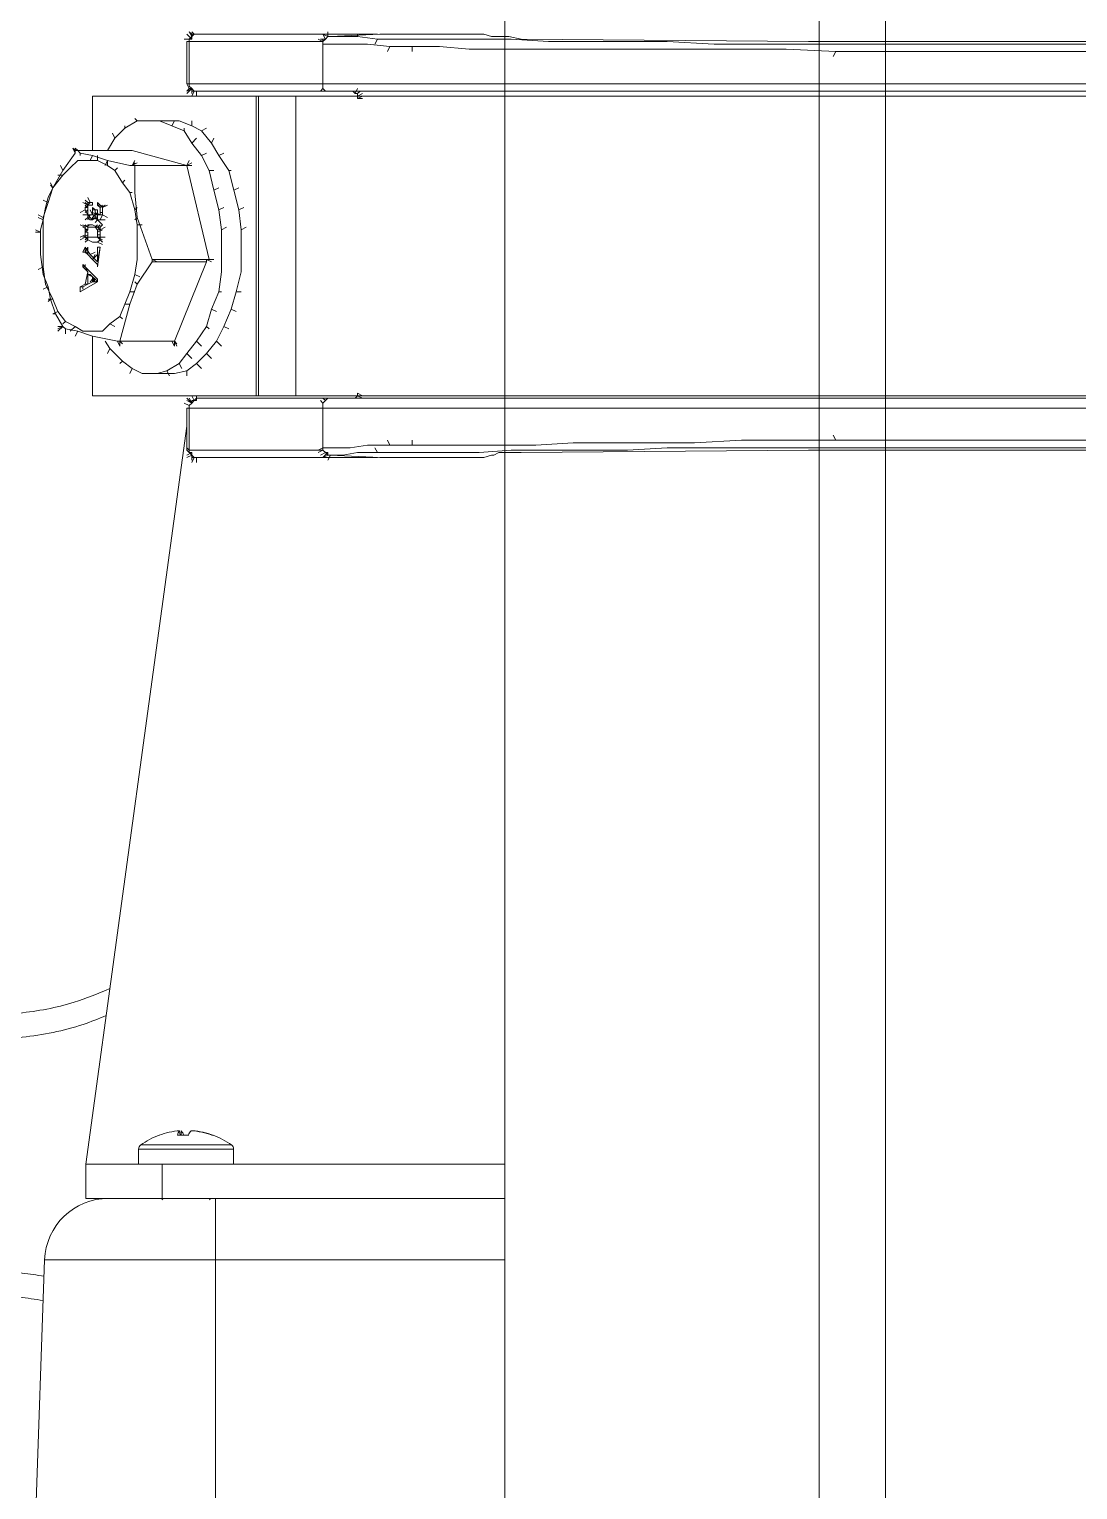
# Model space of a CAD drawing. Header units: feet. Extents: x 0 to 5170, y -254 to 1413.
# Drawn here: x 1845.85 to 1850.08, y 48.59 to 54.49 of the extents above; entities that cross this region are included whole.
import ezdxf

# ---------------------------------------------------------------- set-up
doc = ezdxf.new("R2010")
doc.units = ezdxf.units.FT
doc.header["$MEASUREMENT"] = 0
doc.layers.add('ATI CENTER SUPPORT', color=7, linetype='Continuous')

msp = doc.modelspace()

# ---------------------------------------------------------------- linework, layer by layer
at = {"layer": 'ATI CENTER SUPPORT', "color": 8, "linetype": 'Continuous', "lineweight": 15}
for p, q in [((1849.03955, 108.06425), (1849.03955, 25.40257)), ((1849.30717, 108.06425), (1849.30717, 25.40257)), ((1847.77006, 68.59497), (1847.77006, 25.40257)), ((1847.25629, 54.46628), (1846.50629, 54.46628)), ((1846.50629, 54.46628), (1846.50629, 54.44628)), ((1847.04629, 54.44628), (1847.02629, 54.44628)), ((1853.68629, 54.23628), (1846.50629, 54.23628)), ((1846.28629, 54.11628), (1846.45629, 54.11628)), ((1846.50629, 53.93628), (1846.25629, 53.93628)), ((1846.14629, 53.73628), (1846.06629, 53.73628)), ((1846.10629, 53.78628), (1846.08629, 53.78628)), ((1846.12629, 53.71628), (1846.12629, 53.75628)), ((1846.13629, 53.68628), (1846.08629, 53.68628)), ((1846.15629, 53.71628), (1846.12629, 53.71628)), ((1846.15629, 53.64628), (1846.07629, 53.64628)), ((1846.12629, 53.62628), (1846.10629, 53.62628)), ((1846.08629, 53.58628), (1846.06629, 53.58628)), ((1846.08629, 53.60628), (1846.08629, 53.57628)), ((1846.59629, 53.55628), (1846.34629, 53.55628)), ((1853.67629, 52.99628), (1846.52629, 52.99628)), ((1853.71629, 52.95628), (1846.48629, 52.95628)), ((1846.49629, 52.77628), (1846.49629, 52.96628)), ((1846.50629, 52.77628), (1846.50629, 52.74628)), ((1847.25629, 52.75628), (1846.50629, 52.75628)), ((1846.45934, 50.02025), (1846.45769, 50.03796)), ((1846.45805, 50.03756), (1846.45802, 50.03796)), ((1846.46313, 50.03796), (1846.46443, 50.02038)), ((1846.50478, 50.03796), (1846.50478, 50.03793)), ((1846.50959, 50.03753), (1846.50963, 50.03796)), ((1846.50979, 50.03751), (1846.50983, 50.03796)), ((1846.29194, 49.9637), (1846.29194, 49.90294)), ((1846.29194, 49.9637), (1846.67558, 49.9637)), ((1846.30045, 49.98036), (1846.66707, 49.98037)), ((1846.66707, 49.98037), (1846.66713, 49.98037)), ((1846.67558, 49.90294), (1846.67558, 49.9637)), ((1846.67558, 49.9637), (1846.67564, 49.9637)), ((1846.67564, 49.90294), (1846.67564, 49.9637)), ((1846.07883, 49.90294), (1847.77006, 49.90295)), ((1846.07884, 49.76461), (1846.07883, 49.90294)), ((1846.38739, 49.90294), (1846.38739, 49.76461)), ((1847.77006, 49.76462), (1846.07884, 49.76461)), ((1846.38605, 49.7621), (1846.38983, 49.75946)), ((1846.57769, 49.75946), (1846.58147, 49.7621)), ((1846.6022, 49.76461), (1846.6022, 49.51611)), ((1845.91262, 49.5161), (1845.73082, 44.30911)), ((1845.91262, 49.5161), (1847.77006, 49.51611)), ((1846.6022, 49.51611), (1846.60223, 44.23446))]:
    msp.add_line(p, q, dxfattribs=at)
for points in [[(1846.47629, 54.44628), (1846.50629, 54.44628)], [(1846.48629, 54.46628), (1846.50629, 54.44628)], [(1846.50629, 54.45628), (1846.49629, 54.47628)], [(1846.49629, 54.47628), (1846.50629, 54.46628)], [(1846.50629, 54.45628), (1846.49629, 54.44628)], [(1846.49629, 54.44628), (1846.49629, 54.25628)], [(1846.50629, 54.47628), (1846.51629, 54.46628)], [(1846.51629, 54.46628), (1846.50629, 54.45628)], [(1847.01629, 54.44628), (1847.03629, 54.43628)], [(1847.05629, 54.45628), (1847.03629, 54.46628)], [(1847.04629, 54.44628), (1847.03629, 54.46628)], [(1853.15629, 54.45628), (1853.14629, 54.45628), (1852.95629, 54.44628), (1852.40629, 54.44628), (1852.25629, 54.43628), (1851.76629, 54.43628), (1851.59629, 54.42628), (1848.61629, 54.42628), (1848.42629, 54.43628), (1847.94629, 54.43628), (1847.79629, 54.44628), (1847.25629, 54.44628), (1847.17629, 54.45628), (1847.05629, 54.45628), (1847.04629, 54.44628), (1847.03629, 54.43628)], [(1847.04629, 54.23628), (1847.03629, 54.24628), (1847.03629, 54.44628)], [(1847.05629, 54.47628), (1847.05629, 54.45628)], [(1853.69629, 54.46628), (1852.51629, 54.46628), (1852.49629, 54.45628), (1852.42629, 54.45628), (1852.36629, 54.44628), (1851.21629, 54.43628), (1848.99629, 54.43628), (1847.83629, 54.44628), (1847.78629, 54.45628), (1847.71629, 54.45628), (1847.68629, 54.46628), (1847.26629, 54.46628), (1847.06629, 54.45628)], [(1847.17629, 54.45628), (1847.17629, 54.46628)], [(1847.24629, 54.42628), (1847.25629, 54.44628)], [(1847.03629, 54.43628), (1846.48629, 54.43628), (1846.48629, 54.26628)], [(1847.03629, 54.42628), (1847.21629, 54.42628), (1847.30629, 54.41628), (1847.50629, 54.41628), (1847.62629, 54.40628), (1848.90629, 54.40628), (1849.10629, 54.39628), (1851.10629, 54.39628), (1851.29629, 54.40628), (1852.58629, 54.40628), (1852.69629, 54.41628), (1852.90629, 54.41628), (1852.98629, 54.42628), (1853.16629, 54.42628)], [(1847.29629, 54.39628), (1847.30629, 54.41628)], [(1847.39629, 54.39628), (1847.39629, 54.41628)], [(1849.09629, 54.37628), (1849.10629, 54.39628)], [(1853.71629, 54.26628), (1846.48629, 54.26628), (1846.49629, 54.24628), (1846.50629, 54.24628), (1846.51629, 54.23628)], [(1846.10629, 53.99628), (1846.10629, 54.21628), (1854.09629, 54.21628)], [(1846.50629, 54.24628), (1846.48629, 54.23628)], [(1846.48629, 54.23628), (1846.49629, 54.24628)], [(1846.50629, 54.24628), (1846.48629, 54.22628)], [(1846.50629, 54.24628), (1846.49629, 54.25628)], [(1846.50629, 54.22628), (1846.50629, 54.24628)], [(1846.50629, 54.21628), (1846.51629, 54.23628)], [(1846.52629, 54.23628), (1846.52629, 54.21628)], [(1846.76629, 54.21628), (1846.76629, 53.00628)], [(1846.77629, 53.00628), (1846.77629, 54.21628)], [(1846.92629, 54.21628), (1846.92629, 53.00628)], [(1847.02629, 54.23628), (1847.03629, 54.24628)], [(1847.15629, 54.23628), (1847.16629, 54.22628), (1847.17629, 54.22628), (1847.17629, 54.20628)], [(1847.16629, 54.22628), (1847.17629, 54.24628)], [(1847.17629, 54.22628), (1847.18629, 54.23628)], [(1847.17629, 54.21628), (1847.19629, 54.22628)], [(1847.17629, 54.20628), (1847.19629, 54.21628)], [(1847.17629, 54.20628), (1847.19629, 54.20628)], [(1846.16629, 53.99628), (1846.19629, 54.04628), (1846.23629, 54.08628), (1846.28629, 54.11628)], [(1846.23629, 54.09628), (1846.23629, 54.08628)], [(1846.28629, 54.11628), (1846.27629, 54.12628)], [(1846.37629, 54.11628), (1846.42629, 54.09628), (1846.47629, 54.07628), (1846.50629, 54.02628), (1846.54629, 53.97628), (1846.57629, 53.91628), (1846.59629, 53.83628), (1846.61629, 53.75628), (1846.62629, 53.67628), (1846.62629, 53.50628), (1846.61629, 53.42628), (1846.58629, 53.35628), (1846.56629, 53.28628), (1846.52629, 53.22628), (1846.48629, 53.17628), (1846.45629, 53.13628), (1846.40629, 53.10628), (1846.36629, 53.09628)], [(1846.43629, 54.11628), (1846.42629, 54.09628)], [(1846.45629, 54.11628), (1846.50629, 54.09628), (1846.54629, 54.07628), (1846.58629, 54.02628), (1846.61629, 53.97628), (1846.65629, 53.91628), (1846.67629, 53.83628), (1846.69629, 53.75628), (1846.70629, 53.67628), (1846.70629, 53.50628), (1846.68629, 53.42628), (1846.66629, 53.35628), (1846.63629, 53.28628), (1846.60629, 53.22628), (1846.56629, 53.17628), (1846.52629, 53.13628), (1846.48629, 53.10628), (1846.43629, 53.09628)], [(1846.50629, 54.09628), (1846.50629, 54.11628)], [(1846.18629, 54.06628), (1846.19629, 54.04628)], [(1846.47629, 54.07628), (1846.47629, 54.08628)], [(1846.52629, 54.04628), (1846.50629, 54.02628)], [(1846.54629, 54.07628), (1846.56629, 54.08628)], [(1846.58629, 54.02628), (1846.59629, 54.04628)], [(1846.20629, 53.22628), (1846.10629, 53.24628), (1846.04629, 53.26628), (1845.99629, 53.27628), (1845.98629, 53.28628), (1845.95629, 53.33628), (1845.93629, 53.39628), (1845.92629, 53.44628), (1845.90629, 53.49628), (1845.89629, 53.57628), (1845.89629, 53.67628), (1845.90629, 53.71628), (1845.91629, 53.76628), (1845.92629, 53.80628), (1845.94629, 53.84628), (1845.98629, 53.91628), (1846.03629, 53.98628), (1846.03629, 54.00628)], [(1846.02629, 54.00628), (1846.03629, 53.98628)], [(1846.02629, 54.00628), (1846.03629, 53.99628)], [(1846.03629, 54.00628), (1846.04629, 53.99628)], [(1846.03629, 53.99628), (1846.26629, 53.99628)], [(1846.04629, 53.99628), (1846.05629, 53.98628), (1846.10629, 53.97628), (1846.16629, 53.95628), (1846.25629, 53.93628)], [(1846.05629, 53.97628), (1846.05629, 53.98628)], [(1846.10629, 53.97628), (1846.09629, 53.95628)], [(1846.12629, 53.95628), (1846.12629, 53.97628)], [(1846.48629, 53.93628), (1846.26629, 53.99628)], [(1846.54629, 53.97628), (1846.56629, 53.98628)], [(1846.63629, 53.98628), (1846.61629, 53.97628)], [(1846.28629, 53.69628), (1846.28629, 53.55628), (1846.27629, 53.49628), (1846.25629, 53.42628), (1846.23629, 53.37628), (1846.21629, 53.32628), (1846.17629, 53.29628), (1846.14629, 53.26628), (1846.06629, 53.26628), (1846.03629, 53.28628), (1845.99629, 53.30628), (1845.96629, 53.34628), (1845.94629, 53.39628), (1845.91629, 53.45628), (1845.90629, 53.52628), (1845.90629, 53.72628), (1845.92629, 53.78628), (1845.94629, 53.84628), (1845.98629, 53.89628), (1846.01629, 53.92628), (1846.04629, 53.95628), (1846.12629, 53.95628), (1846.16629, 53.93628), (1846.19629, 53.91628), (1846.22629, 53.86628), (1846.25629, 53.82628), (1846.27629, 53.75628), (1846.28629, 53.69628)], [(1845.98629, 53.91628), (1845.97629, 53.93628)], [(1846.15629, 53.93628), (1846.16629, 53.95628)], [(1846.16629, 53.95628), (1846.16629, 53.93628)], [(1846.20629, 53.92628), (1846.19629, 53.91628)], [(1846.27629, 53.93628), (1846.27629, 53.82628), (1846.28629, 53.72628), (1846.34629, 53.55628), (1846.34629, 53.54628), (1846.28629, 53.45628), (1846.25629, 53.37628), (1846.21629, 53.22628)], [(1846.26629, 53.93628), (1846.27629, 53.95628)], [(1846.26629, 53.93628), (1846.27629, 53.94628)], [(1846.26629, 53.93628), (1846.28629, 53.94628)], [(1846.48629, 53.93628), (1846.49629, 53.95628)], [(1846.50629, 53.94628), (1846.48629, 53.93628)], [(1846.57629, 53.55628), (1846.48629, 53.93628)], [(1846.59629, 53.91628), (1846.57629, 53.91628)], [(1846.65629, 53.91628), (1846.66629, 53.91628)], [(1845.94629, 53.84628), (1845.93629, 53.86628)], [(1845.93629, 53.85628), (1845.94629, 53.84628)], [(1845.98629, 53.89628), (1845.96629, 53.89628)], [(1846.22629, 53.86628), (1846.23629, 53.87628)], [(1845.92629, 53.78628), (1845.90629, 53.79628)], [(1846.07629, 53.79628), (1846.08629, 53.78628)], [(1846.09629, 53.78628), (1846.08629, 53.80628)], [(1846.26629, 53.82628), (1846.25629, 53.82628)], [(1846.59629, 53.83628), (1846.61629, 53.84628)], [(1846.67629, 53.83628), (1846.69629, 53.84628)], [(1845.90629, 53.72628), (1845.88629, 53.73628)], [(1846.07629, 53.75628), (1846.05629, 53.74628)], [(1846.06629, 53.78628), (1846.08629, 53.77628)], [(1846.08629, 53.77628), (1846.07629, 53.78628)], [(1846.08629, 53.76628), (1846.07629, 53.77628)], [(1846.08629, 53.77628), (1846.07629, 53.76628), (1846.08629, 53.76628)], [(1846.08629, 53.73628), (1846.07629, 53.75628), (1846.07629, 53.76628)], [(1846.08629, 53.75628), (1846.07629, 53.74628)], [(1846.08629, 53.77628), (1846.09629, 53.78628)], [(1846.09629, 53.71628), (1846.08629, 53.72628), (1846.08629, 53.78628)], [(1846.10629, 53.78628), (1846.10629, 53.77628), (1846.08629, 53.77628)], [(1846.08629, 53.71628), (1846.09629, 53.73628)], [(1846.09629, 53.71628), (1846.10629, 53.71628), (1846.09629, 53.72628), (1846.08629, 53.73628)], [(1846.10629, 53.73628), (1846.09629, 53.75628)], [(1846.10629, 53.73628), (1846.10629, 53.76628), (1846.11629, 53.75628)], [(1846.12629, 53.75628), (1846.10629, 53.75628)], [(1846.12629, 53.73628), (1846.10629, 53.74628)], [(1846.12629, 53.72628), (1846.10629, 53.73628)], [(1846.11629, 53.73628), (1846.10629, 53.72628), (1846.10629, 53.71628)], [(1846.12629, 53.71628), (1846.11629, 53.72628), (1846.11629, 53.75628)], [(1846.13629, 53.73628), (1846.11629, 53.74628)], [(1846.11629, 53.74628), (1846.12629, 53.73628)], [(1846.13629, 53.73628), (1846.13629, 53.76628), (1846.12629, 53.77628), (1846.12629, 53.78628), (1846.13629, 53.77628)], [(1846.14629, 53.76628), (1846.13629, 53.77628), (1846.12629, 53.77628)], [(1846.13629, 53.76628), (1846.15629, 53.77628)], [(1846.13629, 53.76628), (1846.14629, 53.77628)], [(1846.14629, 53.76628), (1846.14629, 53.73628), (1846.13629, 53.71628)], [(1846.14629, 53.74628), (1846.13629, 53.74628)], [(1846.14629, 53.76628), (1846.16629, 53.77628)], [(1846.15629, 53.77628), (1846.14629, 53.76628)], [(1846.16629, 53.72628), (1846.14629, 53.73628)], [(1846.28629, 53.76628), (1846.27629, 53.75628)], [(1846.63629, 53.76628), (1846.61629, 53.75628)], [(1846.69629, 53.75628), (1846.71629, 53.76628)], [(1845.87629, 53.67628), (1845.89629, 53.66628)], [(1845.90629, 53.71628), (1845.88629, 53.72628)], [(1846.05629, 53.69628), (1846.07629, 53.68628)], [(1846.06629, 53.69628), (1846.08629, 53.68628)], [(1846.06629, 53.68628), (1846.08629, 53.67628)], [(1846.07629, 53.71628), (1846.08629, 53.72628)], [(1846.13629, 53.68628), (1846.13629, 53.63628), (1846.12629, 53.62628), (1846.10629, 53.62628), (1846.08629, 53.63628), (1846.07629, 53.64628), (1846.07629, 53.68628), (1846.09629, 53.69628)], [(1846.08629, 53.63628), (1846.08629, 53.66628), (1846.07629, 53.66628), (1846.08629, 53.67628), (1846.08629, 53.69628)], [(1846.08629, 53.68628), (1846.07629, 53.69628)], [(1846.08629, 53.67628), (1846.07629, 53.67628)], [(1846.08629, 53.69628), (1846.10629, 53.69628)], [(1846.11629, 53.72628), (1846.10629, 53.71628)], [(1846.12629, 53.71628), (1846.10629, 53.72628)], [(1846.12629, 53.72628), (1846.10629, 53.71628)], [(1846.10629, 53.69628), (1846.12629, 53.68628)], [(1846.12629, 53.71628), (1846.11629, 53.70628)], [(1846.12629, 53.69628), (1846.11629, 53.68628)], [(1846.11629, 53.68628), (1846.12629, 53.67628), (1846.13629, 53.67628)], [(1846.14629, 53.69628), (1846.12629, 53.71628)], [(1846.12629, 53.68628), (1846.13629, 53.69628)], [(1846.13629, 53.67628), (1846.12629, 53.68628)], [(1846.14629, 53.67628), (1846.12629, 53.66628)], [(1846.12629, 53.64628), (1846.12629, 53.67628)], [(1846.14629, 53.69628), (1846.13629, 53.68628)], [(1846.13629, 53.67628), (1846.15629, 53.68628)], [(1846.27629, 53.71628), (1846.28629, 53.72628)], [(1846.30629, 53.69628), (1846.28629, 53.69628)], [(1846.64629, 53.68628), (1846.62629, 53.67628)], [(1846.70629, 53.67628), (1846.72629, 53.68628)], [(1845.89629, 53.66628), (1845.87629, 53.66628)], [(1846.05629, 53.64628), (1846.07629, 53.65628)], [(1846.05629, 53.63628), (1846.07629, 53.64628)], [(1846.08629, 53.65628), (1846.06629, 53.64628)], [(1846.08629, 53.64628), (1846.07629, 53.63628)], [(1846.07629, 53.62628), (1846.08629, 53.63628)], [(1846.13629, 53.65628), (1846.12629, 53.65628)], [(1846.12629, 53.64628), (1846.14629, 53.62628)], [(1846.14629, 53.63628), (1846.12629, 53.64628)], [(1846.12629, 53.62628), (1846.14629, 53.61628)], [(1846.14629, 53.62628), (1846.13629, 53.63628)], [(1846.06629, 53.58628), (1846.07629, 53.60628), (1846.07629, 53.58628)], [(1846.07629, 53.58628), (1846.08629, 53.60628)], [(1846.07629, 53.60628), (1846.09629, 53.57628), (1846.12629, 53.54628), (1846.12629, 53.60628), (1846.13629, 53.60628), (1846.12629, 53.52628), (1846.12629, 53.53628), (1846.10629, 53.55628), (1846.08629, 53.57628), (1846.07629, 53.58628)], [(1846.09629, 53.57628), (1846.11629, 53.58628)], [(1846.10629, 53.55628), (1846.11629, 53.57628)], [(1846.10629, 53.55628), (1846.12629, 53.57628)], [(1846.12629, 53.54628), (1846.13629, 53.60628)], [(1845.88629, 53.51628), (1845.90629, 53.52628)], [(1846.07629, 53.52628), (1846.06629, 53.52628)], [(1846.10629, 53.46628), (1846.08629, 53.45628), (1846.08629, 53.50628), (1846.07629, 53.52628), (1846.07629, 53.53628)], [(1846.34629, 53.54628), (1846.56629, 53.54628), (1846.56629, 53.55628)], [(1846.34629, 53.55628), (1846.36629, 53.54628)], [(1846.43629, 53.22628), (1846.56629, 53.54628)], [(1846.58629, 53.54628), (1846.56629, 53.55628)], [(1845.90629, 53.43628), (1845.92629, 53.44628)], [(1846.06629, 53.44628), (1846.05629, 53.44628)], [(1846.06629, 53.43628), (1846.06629, 53.44628), (1846.08629, 53.45628)], [(1846.08629, 53.45628), (1846.07629, 53.45628)], [(1846.12629, 53.46628), (1846.11629, 53.47628), (1846.10629, 53.48628), (1846.09629, 53.49628), (1846.08629, 53.49628), (1846.10629, 53.48628)], [(1846.09629, 53.46628), (1846.10629, 53.47628)], [(1846.10629, 53.48628), (1846.11629, 53.46628)], [(1846.10629, 53.46628), (1846.10629, 53.48628)], [(1846.10629, 53.47628), (1846.11629, 53.46628)], [(1846.10629, 53.46628), (1846.11629, 53.47628)], [(1846.12629, 53.46628), (1846.10629, 53.46628)], [(1846.27629, 53.49628), (1846.29629, 53.48628)], [(1846.27629, 53.46628), (1846.28629, 53.45628)], [(1845.92629, 53.39628), (1845.94629, 53.39628)], [(1845.93629, 53.39628), (1845.92629, 53.38628)], [(1846.25629, 53.42628), (1846.27629, 53.42628)], [(1846.62629, 53.42628), (1846.61629, 53.42628)], [(1846.70629, 53.42628), (1846.68629, 53.42628)], [(1845.96629, 53.34628), (1845.94629, 53.33628)], [(1845.95629, 53.33628), (1845.94629, 53.33628)], [(1846.21629, 53.32628), (1846.22629, 53.31628)], [(1846.25629, 53.37628), (1846.23629, 53.37628)], [(1846.58629, 53.35628), (1846.60629, 53.34628)], [(1846.68629, 53.34628), (1846.66629, 53.35628)], [(1845.96629, 53.26628), (1845.98629, 53.28628)], [(1845.96629, 53.27628), (1845.98629, 53.28628)], [(1845.98629, 53.28628), (1845.96629, 53.28628)], [(1845.99629, 53.30628), (1845.98629, 53.29628)], [(1845.99629, 53.25628), (1845.99629, 53.27628)], [(1846.03629, 53.28628), (1846.01629, 53.26628)], [(1846.04629, 53.26628), (1846.03629, 53.24628)], [(1846.17629, 53.29628), (1846.19629, 53.28628)], [(1846.57629, 53.27628), (1846.56629, 53.28628)], [(1846.63629, 53.28628), (1846.65629, 53.27628)], [(1854.09629, 53.00628), (1846.10629, 53.00628), (1846.10629, 53.24628)], [(1846.43629, 53.09628), (1846.30629, 53.09628), (1846.26629, 53.11628), (1846.22629, 53.14628), (1846.17629, 53.19628), (1846.15629, 53.22628)], [(1846.21629, 53.20628), (1846.20629, 53.22628)], [(1846.20629, 53.22628), (1846.43629, 53.22628)], [(1846.21629, 53.22628), (1846.22629, 53.21628)], [(1846.21629, 53.22628), (1846.21629, 53.20628)], [(1846.42629, 53.22628), (1846.43629, 53.20628)], [(1846.43629, 53.22628), (1846.43629, 53.20628)], [(1846.44629, 53.20628), (1846.43629, 53.22628)], [(1846.43629, 53.22628), (1846.44629, 53.21628)], [(1846.52629, 53.22628), (1846.54629, 53.20628)], [(1846.60629, 53.22628), (1846.62629, 53.20628)], [(1846.16629, 53.17628), (1846.17629, 53.19628)], [(1846.22629, 53.14628), (1846.21629, 53.13628)], [(1846.48629, 53.17628), (1846.50629, 53.15628)], [(1846.56629, 53.17628), (1846.58629, 53.15628)], [(1846.26629, 53.11628), (1846.25629, 53.09628)], [(1846.41629, 53.08628), (1846.40629, 53.10628)], [(1846.45629, 53.13628), (1846.46629, 53.11628)], [(1846.48629, 53.08628), (1846.48629, 53.10628)], [(1846.52629, 53.13628), (1846.54629, 53.11628)], [(1846.49629, 52.96628), (1846.47629, 52.97628)], [(1846.48629, 52.99628), (1846.50629, 52.97628)], [(1846.48629, 52.98628), (1846.50629, 52.97628)], [(1846.49629, 52.99628), (1846.50629, 52.97628)], [(1846.49629, 52.96628), (1846.50629, 52.97628), (1846.51629, 52.98628), (1846.52629, 52.99628)], [(1846.51629, 52.98628), (1846.50629, 53.00628)], [(1846.52629, 53.00628), (1846.52629, 52.98628), (1846.50629, 52.98628), (1846.50629, 52.97628)], [(1847.02629, 52.98628), (1847.03629, 52.97628)], [(1847.05629, 52.99628), (1847.04629, 52.98628), (1847.03629, 52.97628)], [(1847.03629, 52.99628), (1847.04629, 52.98628)], [(1847.03629, 52.97628), (1847.03629, 52.78628), (1847.04629, 52.77628), (1847.05629, 52.77628), (1847.05629, 52.76628)], [(1847.17629, 53.01628), (1847.17629, 53.00628), (1847.16629, 52.99628)], [(1847.17629, 53.01628), (1847.19629, 53.00628)], [(1847.17629, 53.00628), (1847.19629, 52.99628)], [(1846.50629, 52.76628), (1846.49629, 52.77628), (1846.48629, 52.78628), (1846.48629, 52.95628)], [(1846.48629, 52.88314), (1846.07883, 49.90294)], [(1846.48629, 52.79628), (1846.49629, 52.78628), (1847.03629, 52.78628)], [(1847.03629, 52.79628), (1847.01629, 52.78628)], [(1847.03629, 52.79628), (1847.14629, 52.79628), (1847.21629, 52.80628), (1847.89629, 52.80628), (1848.04629, 52.81628), (1848.53629, 52.81628), (1848.72629, 52.82628), (1851.48629, 52.82628), (1851.66629, 52.81628), (1852.16629, 52.81628), (1852.31629, 52.80628), (1852.98629, 52.80628), (1853.05629, 52.79628), (1853.16629, 52.79628)], [(1853.16629, 52.78628), (1853.15629, 52.77628), (1853.15629, 52.76628), (1853.09629, 52.76628), (1853.03629, 52.77628), (1852.53629, 52.77628), (1852.40629, 52.78628), (1851.94629, 52.78628), (1851.76629, 52.79628), (1848.42629, 52.79628), (1848.26629, 52.78628), (1847.79629, 52.78628), (1847.66629, 52.77628), (1847.17629, 52.77628), (1847.11629, 52.76628), (1847.05629, 52.76628), (1847.04629, 52.77628)], [(1847.24629, 52.79628), (1847.25629, 52.77628)], [(1847.30629, 52.80628), (1847.29629, 52.82628)], [(1847.39629, 52.80628), (1847.39629, 52.82628)], [(1849.10629, 52.82628), (1849.09629, 52.84628)], [(1846.48629, 52.76628), (1846.50629, 52.77628)], [(1846.50629, 52.76628), (1846.48629, 52.75628)], [(1846.50629, 52.77628), (1846.49629, 52.77628)], [(1846.51629, 52.75628), (1846.50629, 52.76628)], [(1846.51629, 52.75628), (1846.50629, 52.73628)], [(1846.52629, 52.73628), (1846.52629, 52.75628)], [(1847.01629, 52.77628), (1847.03629, 52.78628)], [(1847.02629, 52.76628), (1847.04629, 52.77628)], [(1847.05629, 52.77628), (1847.03629, 52.75628)], [(1847.03629, 52.75628), (1847.05629, 52.76628)], [(1847.05629, 52.74628), (1847.06629, 52.76628)], [(1847.06629, 52.76628), (1847.26629, 52.75628)], [(1847.26629, 52.75628), (1847.68629, 52.75628), (1847.71629, 52.76628), (1847.72629, 52.76628), (1847.74629, 52.77628), (1847.83629, 52.77628), (1848.99629, 52.78628), (1851.21629, 52.78628), (1852.36629, 52.77628), (1852.45629, 52.77628), (1852.47629, 52.76628), (1852.49629, 52.76628), (1852.51629, 52.75628)]]:
    msp.add_lwpolyline(points, dxfattribs=at)
msp.add_lwpolyline([(1846.06629, 53.53628), (1846.12629, 53.47628), (1846.12629, 53.46628), (1846.05629, 53.42628), (1846.05629, 53.44628), (1846.07629, 53.45628), (1846.08629, 53.50628), (1846.06629, 53.52628)], close=True, dxfattribs=at)
at = {"layer": 'ATI CENTER SUPPORT', "color": 8, "linetype": 'Continuous', "lineweight": 15, "flags": 128}
msp.add_lwpolyline([(1846.37625, 50.02044), (1846.37572, 50.0204), (1846.37559, 50.02037)], dxfattribs=at)
at = {"layer": 'ATI CENTER SUPPORT', "color": 8, "linetype": 'Continuous', "lineweight": 15}
for centre, radius, start, end in [((1846.48376, 49.72707), 0.31267, 110.344955, 125.892929), ((1846.48088, 49.73102), 0.30781, 94.319595, 110.256067), ((1846.37603, 50.01766), 0.00275, 99.369333, 128.906907), ((1846.48191, 50.01607), 0.03265, 137.885061, 173.435542), ((1846.47131, 49.64664), 0.3738, 86.651678, 93.348998), ((1846.43583, 50.0085), 0.04017, 16.343785, 47.183191), ((1846.49626, 49.64564), 0.3748, 90.219099, 91.911496), ((1846.53169, 50.0085), 0.04017, 132.817486, 163.656892), ((1846.48085, 49.72728), 0.31158, 69.859781, 85.666886), ((1846.48665, 49.73102), 0.30781, 69.74461, 85.681082), ((1846.59067, 50.01517), 0.00528, 61.229313, 118.771363), ((1846.48382, 49.72707), 0.31267, 54.107747, 69.67861), ((1846.48376, 49.72707), 0.31267, 54.107747, 69.655722), ((1846.31251, 49.9637), 0.02057, 125.892929, 180.000338), ((1846.65501, 49.9637), 0.02057, 0.000338, 54.107747), ((1846.65507, 49.9637), 0.02057, 0.000338, 54.107747), ((1846.16995, 49.50712), 0.25749, 90.000338, 178.000338)]:
    msp.add_arc(centre, radius, start, end, dxfattribs=at)
for points, knots in [([(1845.36032, 50.55205), (1845.43413, 50.53547), (1845.58189, 50.50229), (1845.80991, 50.50681), (1846.01062, 50.54384), (1846.12836, 50.59155), (1846.1758, 50.6122)], [0, 0, 0, 0, 0.2503621, 0.50115165, 0.7514407, 0.9228652, 0.9228652, 0.9228652, 0.9228652]), ([(1845.32628, 50.4615), (1845.4074, 50.44215), (1845.57023, 50.40328), (1845.82293, 50.40841), (1846.02146, 50.44755), (1846.13029, 50.48979), (1846.16084, 50.50271)], [0, 0, 0, 0, 0.24906846, 0.5000012, 0.75105794, 0.85050416, 0.85050416, 0.85050416, 0.85050416]), ([(1846.16995, 49.76461), (1846.17135, 49.76461), (1846.17424, 49.76461), (1846.19829, 49.76461), (1846.23817, 49.76461), (1846.29439, 49.76461), (1846.3635, 49.76461), (1846.44097, 49.76461), (1846.52153, 49.76461), (1846.57584, 49.76461), (1846.6022, 49.76461)], [0, 0, 0, 0, 0.1165167, 0.2400116, 0.3686417, 0.5000002, 0.63136, 0.75999, 0.8834872, 1, 1, 1, 1]), ([(1845.91032, 49.45015), (1845.88109, 49.45528), (1845.76829, 49.47098), (1845.57023, 49.47499), (1845.4074, 49.43613), (1845.32628, 49.41677)], [0.41133796, 0.41133796, 0.41133796, 0.41133796, 0.49999881, 0.75093154, 1, 1, 1, 1]), ([(1845.90688, 49.3517), (1845.87464, 49.35752), (1845.76689, 49.37232), (1845.58189, 49.37598), (1845.43413, 49.34281), (1845.36032, 49.32623)], [0.39033106, 0.39033106, 0.39033106, 0.39033106, 0.49884839, 0.74963791, 1, 1, 1, 1])]:
    msp.add_open_spline(points, degree=3, knots=knots, dxfattribs=at)

doc.saveas('drawing.dxf')
